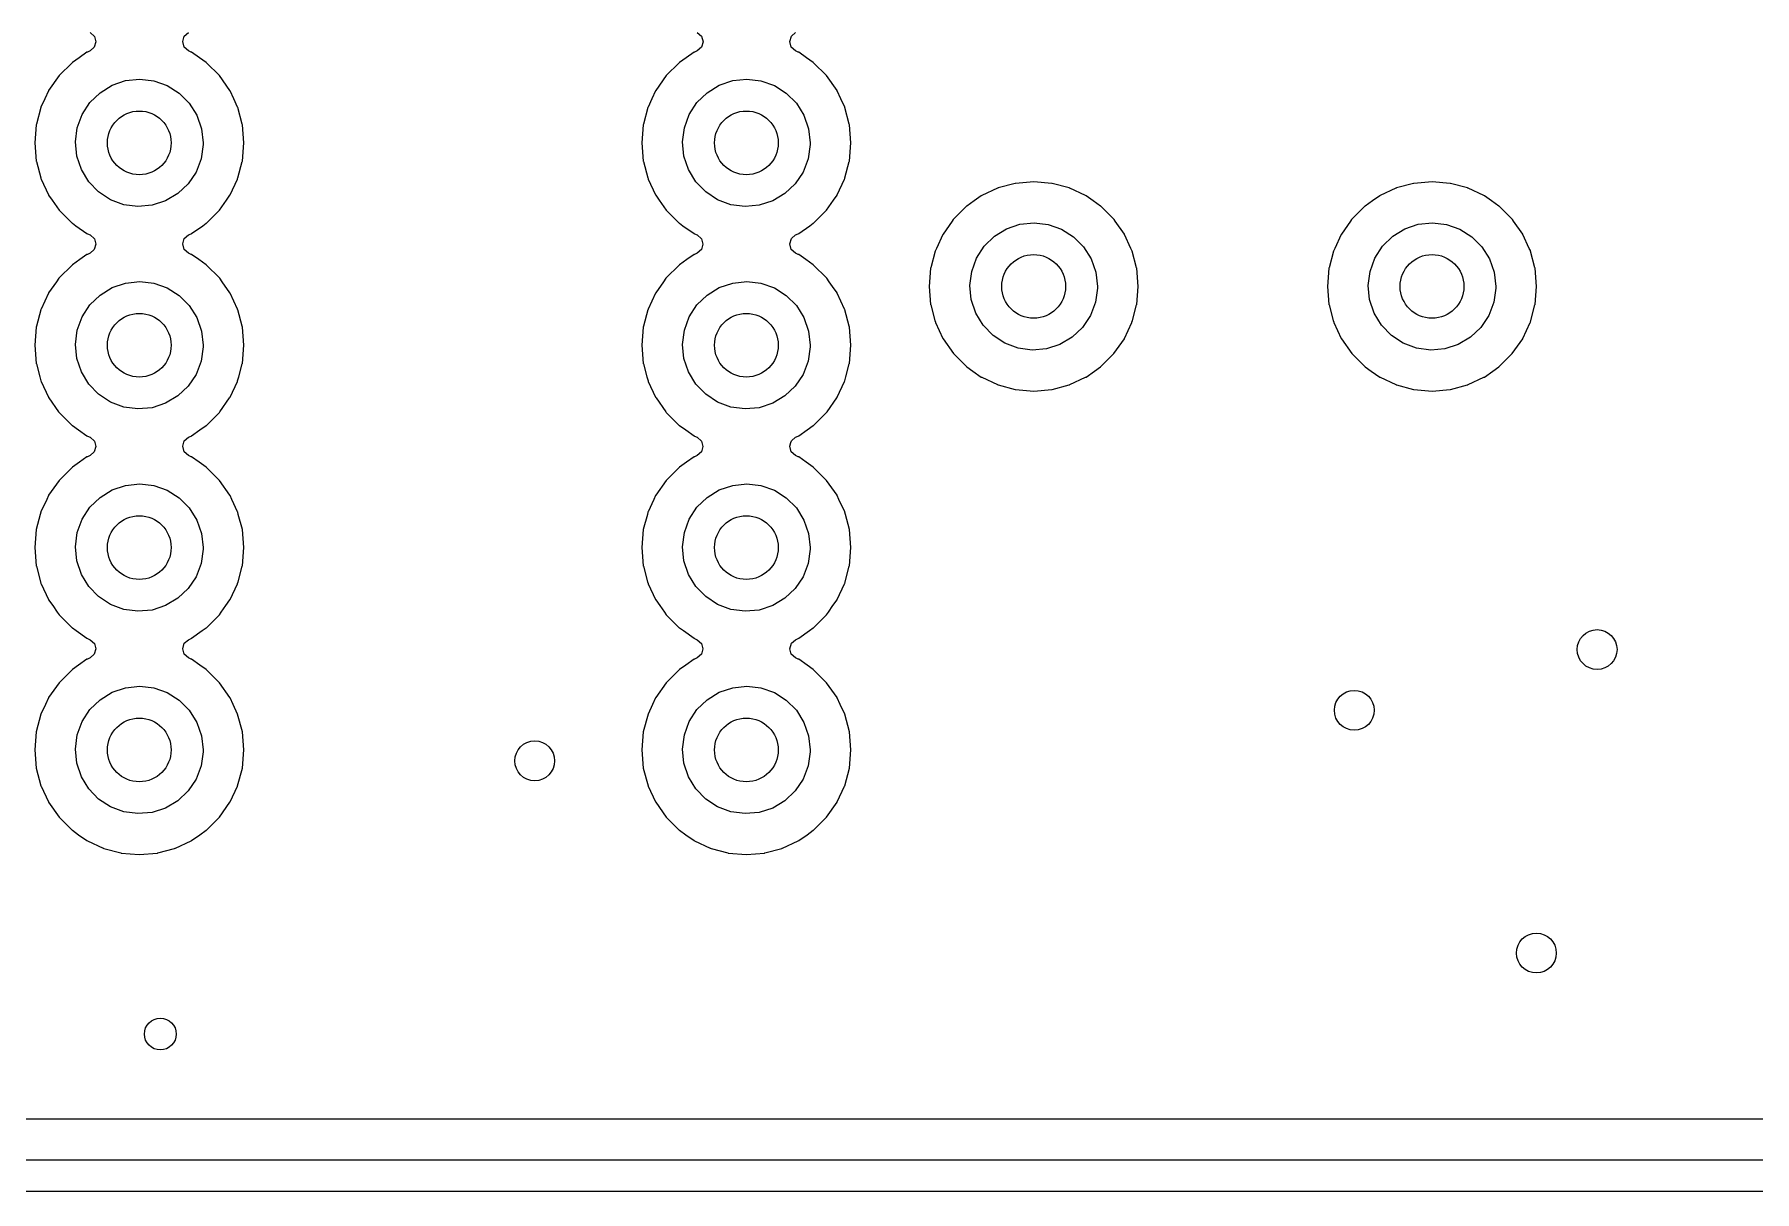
# Model space of a CAD drawing. Extents: x 41 to 172, y -238 to -26.
# Drawn here: x 128.98 to 150.57, y -238.45 to -223.93 of the extents above; entities that cross this region are included whole.
import ezdxf

# ---------------------------------------------------------------- set-up
doc = ezdxf.new("R2010")
doc.units = 0
doc.layers.add('BLACK', color=7, linetype='CONTINUOUS')

msp = doc.modelspace()

# ---------------------------------------------------------------- linework, layer by layer
at = {"layer": 'BLACK', "linetype": 'CONTINUOUS'}
for p, q in [((129.674, -223.904), (129.728, -223.951)), ((129.727, -224.087), (129.674, -224.132)), ((129.747, -224.019), (129.727, -224.087)), ((129.728, -223.951), (129.747, -224.019)), ((130.837, -224.017), (130.857, -223.949)), ((130.856, -224.085), (130.837, -224.017)), ((130.91, -224.132), (130.856, -224.085)), ((130.857, -223.949), (130.91, -223.904)), ((137.295, -223.904), (137.348, -223.95)), ((137.347, -224.087), (137.295, -224.132)), ((137.368, -224.019), (137.347, -224.087)), ((137.348, -223.95), (137.368, -224.019)), ((138.456, -224.017), (138.477, -223.949)), ((138.476, -224.085), (138.456, -224.017)), ((138.529, -224.132), (138.476, -224.085)), ((138.477, -223.949), (138.529, -223.904)), ((129.448, -224.282), (129.286, -224.444)), ((129.452, -224.279), (129.448, -224.282)), ((129.537, -224.219), (129.452, -224.279)), ((129.452, -224.279), (129.452, -224.279)), ((129.635, -224.15), (129.537, -224.219)), ((129.64, -224.148), (129.635, -224.15)), ((129.674, -224.132), (129.64, -224.148)), ((129.64, -224.148), (129.64, -224.148)), ((130.944, -224.148), (130.91, -224.132)), ((130.949, -224.15), (130.944, -224.148)), ((130.944, -224.148), (130.944, -224.148)), ((131.047, -224.219), (130.949, -224.15)), ((131.132, -224.279), (131.047, -224.219)), ((131.136, -224.282), (131.132, -224.279)), ((131.132, -224.279), (131.132, -224.279)), ((131.298, -224.444), (131.136, -224.282)), ((137.068, -224.282), (136.906, -224.444)), ((137.072, -224.279), (137.068, -224.282)), ((137.157, -224.219), (137.072, -224.279)), ((137.072, -224.279), (137.072, -224.279)), ((137.255, -224.15), (137.157, -224.219)), ((137.26, -224.148), (137.255, -224.15)), ((137.295, -224.132), (137.26, -224.148)), ((137.26, -224.148), (137.26, -224.148)), ((138.564, -224.148), (138.529, -224.132)), ((138.569, -224.15), (138.564, -224.148)), ((138.564, -224.148), (138.564, -224.148)), ((138.667, -224.219), (138.569, -224.15)), ((138.752, -224.279), (138.667, -224.219)), ((138.756, -224.282), (138.752, -224.279)), ((138.752, -224.279), (138.752, -224.279)), ((138.918, -224.444), (138.756, -224.282)), ((129.286, -224.444), (129.154, -224.631)), ((129.951, -224.564), (130.12, -224.507)), ((130.12, -224.507), (130.298, -224.488)), ((130.298, -224.488), (130.475, -224.509)), ((130.475, -224.509), (130.643, -224.569)), ((131.43, -224.631), (131.298, -224.444)), ((136.906, -224.444), (136.774, -224.631)), ((137.571, -224.564), (137.74, -224.507)), ((137.74, -224.507), (137.918, -224.488)), ((137.918, -224.488), (138.095, -224.509)), ((138.095, -224.509), (138.263, -224.569)), ((139.05, -224.631), (138.918, -224.444)), ((129.106, -224.734), (129.058, -224.839)), ((129.152, -224.636), (129.106, -224.734)), ((129.154, -224.631), (129.152, -224.636)), ((129.152, -224.636), (129.152, -224.636)), ((129.672, -224.782), (129.799, -224.658)), ((129.799, -224.658), (129.951, -224.564)), ((130.643, -224.569), (130.793, -224.665)), ((130.793, -224.665), (130.919, -224.791)), ((131.432, -224.636), (131.43, -224.631)), ((131.478, -224.734), (131.432, -224.636)), ((131.432, -224.636), (131.432, -224.636)), ((131.526, -224.839), (131.478, -224.734)), ((136.726, -224.734), (136.678, -224.839)), ((136.772, -224.636), (136.726, -224.734)), ((136.774, -224.631), (136.772, -224.636)), ((136.772, -224.636), (136.772, -224.636)), ((137.292, -224.782), (137.419, -224.658)), ((137.419, -224.658), (137.571, -224.564)), ((138.263, -224.569), (138.413, -224.665)), ((138.413, -224.665), (138.539, -224.791)), ((139.052, -224.636), (139.05, -224.631)), ((139.098, -224.734), (139.052, -224.636)), ((139.052, -224.636), (139.052, -224.636)), ((139.146, -224.839), (139.098, -224.734)), ((129.056, -224.844), (129, -225.055)), ((129.058, -224.839), (129.056, -224.844)), ((129.056, -224.844), (129.056, -224.844)), ((129.514, -225.1), (129.575, -224.932)), ((129.575, -224.932), (129.672, -224.782)), ((130.919, -224.791), (131.013, -224.942)), ((131.013, -224.942), (131.072, -225.111)), ((131.528, -224.844), (131.526, -224.839)), ((131.584, -225.055), (131.528, -224.844)), ((131.528, -224.844), (131.528, -224.844)), ((136.676, -224.844), (136.62, -225.055)), ((136.678, -224.839), (136.676, -224.844)), ((136.676, -224.844), (136.676, -224.844)), ((137.134, -225.1), (137.195, -224.932)), ((137.195, -224.932), (137.292, -224.782)), ((138.539, -224.791), (138.633, -224.942)), ((138.633, -224.942), (138.692, -225.111)), ((139.148, -224.844), (139.146, -224.839)), ((139.204, -225.055), (139.148, -224.844)), ((139.148, -224.844), (139.148, -224.844)), ((128.998, -225.06), (128.979, -225.288)), ((129, -225.055), (128.998, -225.06)), ((129.492, -225.277), (129.514, -225.1)), ((131.072, -225.111), (131.092, -225.288)), ((131.586, -225.06), (131.584, -225.055)), ((131.605, -225.288), (131.586, -225.06)), ((136.618, -225.06), (136.599, -225.288)), ((136.62, -225.055), (136.618, -225.06)), ((137.112, -225.277), (137.134, -225.1)), ((138.692, -225.111), (138.712, -225.288)), ((139.206, -225.06), (139.204, -225.055)), ((139.225, -225.288), (139.206, -225.06)), ((128.979, -225.288), (128.998, -225.516)), ((129.509, -225.454), (129.492, -225.277)), ((131.092, -225.31), (131.067, -225.487)), ((131.092, -225.288), (131.092, -225.31)), ((131.586, -225.516), (131.605, -225.288)), ((136.599, -225.288), (136.618, -225.516)), ((137.129, -225.454), (137.112, -225.277)), ((138.712, -225.31), (138.687, -225.487)), ((138.712, -225.288), (138.712, -225.31)), ((139.206, -225.516), (139.225, -225.288)), ((128.998, -225.516), (129, -225.521)), ((129, -225.521), (129, -225.521)), ((129, -225.521), (129.055, -225.726)), ((129.566, -225.624), (129.509, -225.454)), ((129.658, -225.776), (129.566, -225.624)), ((131.067, -225.487), (131.004, -225.654)), ((131.529, -225.726), (131.584, -225.521)), ((131.584, -225.521), (131.586, -225.516)), ((131.584, -225.521), (131.584, -225.521)), ((136.618, -225.516), (136.62, -225.521)), ((136.62, -225.521), (136.62, -225.521)), ((136.62, -225.521), (136.675, -225.726)), ((137.186, -225.624), (137.129, -225.454)), ((137.278, -225.776), (137.186, -225.624)), ((138.687, -225.487), (138.624, -225.654)), ((139.149, -225.726), (139.204, -225.521)), ((139.204, -225.521), (139.206, -225.516)), ((139.204, -225.521), (139.204, -225.521)), ((129.055, -225.726), (129.058, -225.737)), ((129.058, -225.737), (129.06, -225.742)), ((129.06, -225.742), (129.06, -225.742)), ((129.06, -225.742), (129.152, -225.94)), ((129.782, -225.904), (129.658, -225.776)), ((130.905, -225.802), (130.776, -225.925)), ((131.004, -225.654), (130.905, -225.802)), ((131.432, -225.94), (131.524, -225.742)), ((131.524, -225.742), (131.526, -225.737)), ((131.524, -225.742), (131.524, -225.742)), ((131.526, -225.737), (131.529, -225.726)), ((136.675, -225.726), (136.678, -225.737)), ((136.678, -225.737), (136.68, -225.742)), ((136.68, -225.742), (136.68, -225.742)), ((136.68, -225.742), (136.772, -225.94)), ((137.402, -225.904), (137.278, -225.776)), ((138.525, -225.802), (138.396, -225.925)), ((138.624, -225.654), (138.525, -225.802)), ((139.052, -225.94), (139.144, -225.742)), ((139.144, -225.742), (139.146, -225.737)), ((139.144, -225.742), (139.144, -225.742)), ((139.146, -225.737), (139.149, -225.726)), ((141.285, -225.798), (141.074, -225.854)), ((141.29, -225.796), (141.285, -225.798)), ((141.285, -225.798), (141.285, -225.798)), ((141.518, -225.777), (141.29, -225.796)), ((141.746, -225.796), (141.518, -225.777)), ((141.751, -225.798), (141.746, -225.796)), ((141.962, -225.854), (141.751, -225.798)), ((141.751, -225.798), (141.751, -225.798)), ((146.285, -225.798), (146.074, -225.854)), ((146.29, -225.796), (146.285, -225.798)), ((146.285, -225.798), (146.285, -225.798)), ((146.518, -225.777), (146.29, -225.796)), ((146.746, -225.796), (146.518, -225.777)), ((146.751, -225.798), (146.746, -225.796)), ((146.962, -225.854), (146.751, -225.798)), ((146.751, -225.798), (146.751, -225.798)), ((129.152, -225.94), (129.152, -225.94)), ((129.152, -225.94), (129.154, -225.945)), ((129.154, -225.945), (129.198, -226.006)), ((129.198, -226.006), (129.257, -226.091)), ((129.931, -226.002), (129.782, -225.904)), ((130.098, -226.064), (129.931, -226.002)), ((130.622, -226.017), (130.453, -226.072)), ((130.776, -225.925), (130.622, -226.017)), ((131.327, -226.091), (131.386, -226.006)), ((131.386, -226.006), (131.43, -225.945)), ((131.43, -225.945), (131.432, -225.94)), ((131.432, -225.94), (131.432, -225.94)), ((136.772, -225.94), (136.772, -225.94)), ((136.772, -225.94), (136.774, -225.945)), ((136.774, -225.945), (136.818, -226.006)), ((136.818, -226.006), (136.877, -226.091)), ((137.551, -226.002), (137.402, -225.904)), ((137.718, -226.064), (137.551, -226.002)), ((138.242, -226.017), (138.073, -226.072)), ((138.396, -225.925), (138.242, -226.017)), ((138.947, -226.091), (139.006, -226.006)), ((139.006, -226.006), (139.05, -225.945)), ((139.05, -225.945), (139.052, -225.94)), ((139.052, -225.94), (139.052, -225.94)), ((140.771, -226.016), (140.678, -226.081)), ((140.861, -225.952), (140.771, -226.016)), ((140.866, -225.95), (140.861, -225.952)), ((141.064, -225.858), (140.866, -225.95)), ((140.866, -225.95), (140.866, -225.95)), ((141.069, -225.856), (141.064, -225.858)), ((141.064, -225.858), (141.064, -225.858)), ((141.074, -225.854), (141.069, -225.856)), ((141.074, -225.854), (141.074, -225.854)), ((141.967, -225.856), (141.962, -225.854)), ((141.962, -225.854), (141.962, -225.854)), ((141.972, -225.858), (141.967, -225.856)), ((142.17, -225.95), (141.972, -225.858)), ((141.972, -225.858), (141.972, -225.858)), ((142.175, -225.952), (142.17, -225.95)), ((142.17, -225.95), (142.17, -225.95)), ((142.265, -226.016), (142.175, -225.952)), ((142.358, -226.081), (142.265, -226.016)), ((145.771, -226.016), (145.678, -226.081)), ((145.861, -225.952), (145.771, -226.016)), ((145.866, -225.95), (145.861, -225.952)), ((146.064, -225.858), (145.866, -225.95)), ((145.866, -225.95), (145.866, -225.95)), ((146.069, -225.856), (146.064, -225.858)), ((146.064, -225.858), (146.064, -225.858)), ((146.074, -225.854), (146.069, -225.856)), ((146.074, -225.854), (146.074, -225.854)), ((146.967, -225.856), (146.962, -225.854)), ((146.962, -225.854), (146.962, -225.854)), ((146.972, -225.858), (146.967, -225.856)), ((147.17, -225.95), (146.972, -225.858)), ((146.972, -225.858), (146.972, -225.858)), ((147.175, -225.952), (147.17, -225.95)), ((147.17, -225.95), (147.17, -225.95)), ((147.265, -226.016), (147.175, -225.952)), ((147.358, -226.081), (147.265, -226.016)), ((129.257, -226.091), (129.286, -226.132)), ((129.286, -226.132), (129.448, -226.294)), ((130.275, -226.088), (130.098, -226.064)), ((130.453, -226.072), (130.275, -226.088)), ((131.136, -226.294), (131.298, -226.132)), ((131.298, -226.132), (131.327, -226.091)), ((136.877, -226.091), (136.906, -226.132)), ((136.906, -226.132), (137.068, -226.294)), ((137.895, -226.088), (137.718, -226.064)), ((138.073, -226.072), (137.895, -226.088)), ((138.756, -226.294), (138.918, -226.132)), ((138.918, -226.132), (138.947, -226.091)), ((140.494, -226.27), (140.38, -226.433)), ((140.509, -226.25), (140.494, -226.27)), ((140.512, -226.246), (140.509, -226.25)), ((140.509, -226.25), (140.509, -226.25)), ((140.674, -226.084), (140.512, -226.246)), ((140.678, -226.081), (140.674, -226.084)), ((140.678, -226.081), (140.678, -226.081)), ((142.362, -226.084), (142.358, -226.081)), ((142.358, -226.081), (142.358, -226.081)), ((142.524, -226.246), (142.362, -226.084)), ((142.527, -226.25), (142.524, -226.246)), ((142.542, -226.27), (142.527, -226.25)), ((142.527, -226.25), (142.527, -226.25)), ((142.656, -226.433), (142.542, -226.27)), ((145.494, -226.27), (145.38, -226.433)), ((145.509, -226.25), (145.494, -226.27)), ((145.512, -226.246), (145.509, -226.25)), ((145.509, -226.25), (145.509, -226.25)), ((145.674, -226.084), (145.512, -226.246)), ((145.678, -226.081), (145.674, -226.084)), ((145.678, -226.081), (145.678, -226.081)), ((147.362, -226.084), (147.358, -226.081)), ((147.358, -226.081), (147.358, -226.081)), ((147.524, -226.246), (147.362, -226.084)), ((147.527, -226.25), (147.524, -226.246)), ((147.542, -226.27), (147.527, -226.25)), ((147.527, -226.25), (147.527, -226.25)), ((147.656, -226.433), (147.542, -226.27)), ((129.448, -226.294), (129.452, -226.297)), ((129.452, -226.297), (129.452, -226.297)), ((129.452, -226.297), (129.495, -226.328)), ((129.495, -226.328), (129.635, -226.426)), ((129.635, -226.426), (129.64, -226.428)), ((129.64, -226.428), (129.64, -226.428)), ((129.64, -226.428), (129.674, -226.444)), ((129.674, -226.444), (129.728, -226.491)), ((129.728, -226.491), (129.747, -226.559)), ((130.837, -226.557), (130.857, -226.489)), ((130.857, -226.489), (130.91, -226.444)), ((130.91, -226.444), (130.944, -226.428)), ((130.944, -226.428), (130.949, -226.426)), ((130.944, -226.428), (130.944, -226.428)), ((130.949, -226.426), (131.089, -226.328)), ((131.089, -226.328), (131.132, -226.297)), ((131.132, -226.297), (131.136, -226.294)), ((131.132, -226.297), (131.132, -226.297)), ((137.068, -226.294), (137.072, -226.297)), ((137.072, -226.297), (137.072, -226.297)), ((137.072, -226.297), (137.115, -226.328)), ((137.115, -226.328), (137.255, -226.426)), ((137.255, -226.426), (137.26, -226.428)), ((137.26, -226.428), (137.26, -226.428)), ((137.26, -226.428), (137.294, -226.444)), ((137.294, -226.444), (137.348, -226.491)), ((137.348, -226.491), (137.367, -226.559)), ((138.457, -226.557), (138.477, -226.489)), ((138.477, -226.489), (138.53, -226.444)), ((138.53, -226.444), (138.564, -226.428)), ((138.564, -226.428), (138.569, -226.426)), ((138.564, -226.428), (138.564, -226.428)), ((138.569, -226.426), (138.709, -226.328)), ((138.709, -226.328), (138.752, -226.297)), ((138.752, -226.297), (138.756, -226.294)), ((138.752, -226.297), (138.752, -226.297)), ((140.378, -226.438), (140.297, -226.612)), ((140.38, -226.433), (140.378, -226.438)), ((140.378, -226.438), (140.378, -226.438)), ((140.898, -226.584), (141.025, -226.46)), ((141.025, -226.46), (141.177, -226.366)), ((141.177, -226.366), (141.346, -226.309)), ((141.346, -226.309), (141.524, -226.29)), ((141.524, -226.29), (141.701, -226.311)), ((141.701, -226.311), (141.869, -226.371)), ((141.869, -226.371), (142.019, -226.467)), ((142.019, -226.467), (142.145, -226.593)), ((142.658, -226.438), (142.656, -226.433)), ((142.739, -226.612), (142.658, -226.438)), ((142.658, -226.438), (142.658, -226.438)), ((145.378, -226.438), (145.297, -226.612)), ((145.38, -226.433), (145.378, -226.438)), ((145.378, -226.438), (145.378, -226.438)), ((145.898, -226.584), (146.025, -226.46)), ((146.025, -226.46), (146.177, -226.366)), ((146.177, -226.366), (146.346, -226.309)), ((146.346, -226.309), (146.524, -226.29)), ((146.524, -226.29), (146.701, -226.311)), ((146.701, -226.311), (146.869, -226.371)), ((146.869, -226.371), (147.019, -226.467)), ((147.019, -226.467), (147.145, -226.593)), ((147.658, -226.438), (147.656, -226.433)), ((147.739, -226.612), (147.658, -226.438)), ((147.658, -226.438), (147.658, -226.438)), ((129.635, -226.69), (129.546, -226.753)), ((129.64, -226.688), (129.635, -226.69)), ((129.674, -226.672), (129.64, -226.688)), ((129.64, -226.688), (129.64, -226.688)), ((129.727, -226.627), (129.674, -226.672)), ((129.747, -226.559), (129.727, -226.627)), ((130.856, -226.625), (130.837, -226.557)), ((130.91, -226.672), (130.856, -226.625)), ((130.944, -226.688), (130.91, -226.672)), ((130.949, -226.69), (130.944, -226.688)), ((130.944, -226.688), (130.944, -226.688)), ((131.038, -226.753), (130.949, -226.69)), ((137.255, -226.69), (137.166, -226.753)), ((137.26, -226.688), (137.255, -226.69)), ((137.294, -226.672), (137.26, -226.688)), ((137.26, -226.688), (137.26, -226.688)), ((137.347, -226.627), (137.294, -226.672)), ((137.367, -226.559), (137.347, -226.627)), ((138.476, -226.625), (138.457, -226.557)), ((138.53, -226.672), (138.476, -226.625)), ((138.564, -226.688), (138.53, -226.672)), ((138.569, -226.69), (138.564, -226.688)), ((138.564, -226.688), (138.564, -226.688)), ((138.658, -226.753), (138.569, -226.69)), ((140.282, -226.646), (140.226, -226.857)), ((140.284, -226.641), (140.282, -226.646)), ((140.282, -226.646), (140.282, -226.646)), ((140.297, -226.612), (140.284, -226.641)), ((140.801, -226.734), (140.898, -226.584)), ((142.145, -226.593), (142.239, -226.744)), ((142.752, -226.641), (142.739, -226.612)), ((142.754, -226.646), (142.752, -226.641)), ((142.81, -226.857), (142.754, -226.646)), ((142.754, -226.646), (142.754, -226.646)), ((145.282, -226.646), (145.226, -226.857)), ((145.284, -226.641), (145.282, -226.646)), ((145.282, -226.646), (145.282, -226.646)), ((145.297, -226.612), (145.284, -226.641)), ((145.801, -226.734), (145.898, -226.584)), ((147.145, -226.593), (147.239, -226.744)), ((147.752, -226.641), (147.739, -226.612)), ((147.754, -226.646), (147.752, -226.641)), ((147.81, -226.857), (147.754, -226.646)), ((147.754, -226.646), (147.754, -226.646)), ((129.448, -226.822), (129.286, -226.984)), ((129.452, -226.819), (129.448, -226.822)), ((129.546, -226.753), (129.452, -226.819)), ((129.452, -226.819), (129.452, -226.819)), ((131.132, -226.819), (131.038, -226.753)), ((131.136, -226.822), (131.132, -226.819)), ((131.132, -226.819), (131.132, -226.819)), ((131.298, -226.984), (131.136, -226.822)), ((137.068, -226.822), (136.906, -226.984)), ((137.072, -226.819), (137.068, -226.822)), ((137.166, -226.753), (137.072, -226.819)), ((137.072, -226.819), (137.072, -226.819)), ((138.752, -226.819), (138.658, -226.753)), ((138.756, -226.822), (138.752, -226.819)), ((138.752, -226.819), (138.752, -226.819)), ((138.918, -226.984), (138.756, -226.822)), ((140.224, -226.862), (140.205, -227.09)), ((140.226, -226.857), (140.224, -226.862)), ((140.718, -227.079), (140.74, -226.902)), ((140.74, -226.902), (140.801, -226.734)), ((142.239, -226.744), (142.298, -226.913)), ((142.298, -226.913), (142.318, -227.09)), ((142.812, -226.862), (142.81, -226.857)), ((142.831, -227.09), (142.812, -226.862)), ((145.224, -226.862), (145.205, -227.09)), ((145.226, -226.857), (145.224, -226.862)), ((145.718, -227.079), (145.74, -226.902)), ((145.74, -226.902), (145.801, -226.734)), ((147.239, -226.744), (147.298, -226.913)), ((147.298, -226.913), (147.318, -227.09)), ((147.812, -226.862), (147.81, -226.857)), ((147.831, -227.09), (147.812, -226.862)), ((129.252, -227.032), (129.154, -227.171)), ((129.283, -226.988), (129.252, -227.032)), ((129.286, -226.984), (129.283, -226.988)), ((129.283, -226.988), (129.283, -226.988)), ((129.799, -227.198), (129.951, -227.104)), ((129.951, -227.104), (130.12, -227.047)), ((130.12, -227.047), (130.298, -227.028)), ((130.298, -227.028), (130.475, -227.049)), ((130.475, -227.049), (130.643, -227.109)), ((130.643, -227.109), (130.793, -227.205)), ((131.301, -226.988), (131.298, -226.984)), ((131.332, -227.032), (131.301, -226.988)), ((131.301, -226.988), (131.301, -226.988)), ((131.43, -227.171), (131.332, -227.032)), ((136.872, -227.032), (136.774, -227.171)), ((136.903, -226.988), (136.872, -227.032)), ((136.906, -226.984), (136.903, -226.988)), ((136.903, -226.988), (136.903, -226.988)), ((137.419, -227.198), (137.571, -227.104)), ((137.571, -227.104), (137.74, -227.047)), ((137.74, -227.047), (137.918, -227.028)), ((137.918, -227.028), (138.095, -227.049)), ((138.095, -227.049), (138.263, -227.109)), ((138.263, -227.109), (138.413, -227.205)), ((138.921, -226.988), (138.918, -226.984)), ((138.952, -227.032), (138.921, -226.988)), ((138.921, -226.988), (138.921, -226.988)), ((138.993, -227.09), (138.952, -227.032)), ((139.05, -227.171), (138.993, -227.09)), ((140.205, -227.09), (140.224, -227.318)), ((140.735, -227.256), (140.718, -227.079)), ((142.318, -227.112), (142.293, -227.289)), ((142.318, -227.09), (142.318, -227.112)), ((142.812, -227.318), (142.831, -227.09)), ((145.205, -227.09), (145.224, -227.318)), ((145.735, -227.256), (145.718, -227.079)), ((147.318, -227.112), (147.293, -227.289)), ((147.318, -227.09), (147.318, -227.112)), ((147.812, -227.318), (147.831, -227.09)), ((129.152, -227.176), (129.06, -227.374)), ((129.154, -227.171), (129.152, -227.176)), ((129.152, -227.176), (129.152, -227.176)), ((129.575, -227.472), (129.672, -227.322)), ((129.672, -227.322), (129.799, -227.198)), ((130.793, -227.205), (130.919, -227.331)), ((130.919, -227.331), (131.013, -227.482)), ((131.432, -227.176), (131.43, -227.171)), ((131.524, -227.374), (131.432, -227.176)), ((131.432, -227.176), (131.432, -227.176)), ((136.772, -227.176), (136.68, -227.374)), ((136.774, -227.171), (136.772, -227.176)), ((136.772, -227.176), (136.772, -227.176)), ((137.195, -227.472), (137.292, -227.322)), ((137.292, -227.322), (137.419, -227.198)), ((138.413, -227.205), (138.539, -227.331)), ((138.539, -227.331), (138.633, -227.482)), ((139.052, -227.176), (139.05, -227.171)), ((139.144, -227.374), (139.052, -227.176)), ((139.052, -227.176), (139.052, -227.176)), ((140.224, -227.318), (140.226, -227.323)), ((140.226, -227.323), (140.226, -227.323)), ((140.226, -227.323), (140.278, -227.516)), ((140.792, -227.426), (140.735, -227.256)), ((142.293, -227.289), (142.23, -227.456)), ((142.758, -227.516), (142.81, -227.323)), ((142.81, -227.323), (142.812, -227.318)), ((142.81, -227.323), (142.81, -227.323)), ((145.224, -227.318), (145.226, -227.323)), ((145.226, -227.323), (145.226, -227.323)), ((145.226, -227.323), (145.278, -227.516)), ((145.792, -227.426), (145.735, -227.256)), ((147.293, -227.289), (147.23, -227.456)), ((147.758, -227.516), (147.81, -227.323)), ((147.81, -227.323), (147.812, -227.318)), ((147.81, -227.323), (147.81, -227.323)), ((129.056, -227.384), (129.001, -227.59)), ((129.058, -227.379), (129.056, -227.384)), ((129.056, -227.384), (129.056, -227.384)), ((129.06, -227.374), (129.058, -227.379)), ((129.514, -227.64), (129.575, -227.472)), ((131.013, -227.482), (131.072, -227.651)), ((131.526, -227.379), (131.524, -227.374)), ((131.528, -227.384), (131.526, -227.379)), ((131.583, -227.59), (131.528, -227.384)), ((131.528, -227.384), (131.528, -227.384)), ((136.676, -227.384), (136.621, -227.59)), ((136.678, -227.379), (136.676, -227.384)), ((136.676, -227.384), (136.676, -227.384)), ((136.68, -227.374), (136.678, -227.379)), ((137.134, -227.64), (137.195, -227.472)), ((138.633, -227.482), (138.692, -227.651)), ((139.146, -227.379), (139.144, -227.374)), ((139.148, -227.384), (139.146, -227.379)), ((139.203, -227.59), (139.148, -227.384)), ((139.148, -227.384), (139.148, -227.384)), ((140.278, -227.516), (140.284, -227.539)), ((140.284, -227.539), (140.286, -227.544)), ((140.286, -227.544), (140.286, -227.544)), ((140.286, -227.544), (140.378, -227.742)), ((140.884, -227.578), (140.792, -227.426)), ((142.23, -227.456), (142.131, -227.604)), ((142.658, -227.742), (142.75, -227.544)), ((142.75, -227.544), (142.752, -227.539)), ((142.75, -227.544), (142.75, -227.544)), ((142.752, -227.539), (142.758, -227.516)), ((145.278, -227.516), (145.284, -227.539)), ((145.284, -227.539), (145.286, -227.544)), ((145.286, -227.544), (145.286, -227.544)), ((145.286, -227.544), (145.378, -227.742)), ((145.884, -227.578), (145.792, -227.426)), ((147.23, -227.456), (147.131, -227.604)), ((147.658, -227.742), (147.75, -227.544)), ((147.75, -227.544), (147.752, -227.539)), ((147.75, -227.544), (147.75, -227.544)), ((147.752, -227.539), (147.758, -227.516)), ((128.998, -227.6), (128.979, -227.828)), ((129.001, -227.59), (128.998, -227.6)), ((129.492, -227.817), (129.514, -227.64)), ((131.072, -227.651), (131.092, -227.828)), ((131.586, -227.6), (131.583, -227.59)), ((131.605, -227.828), (131.586, -227.6)), ((136.618, -227.6), (136.599, -227.828)), ((136.621, -227.59), (136.618, -227.6)), ((137.112, -227.817), (137.134, -227.64)), ((138.692, -227.651), (138.712, -227.828)), ((139.206, -227.6), (139.203, -227.59)), ((139.225, -227.828), (139.206, -227.6)), ((140.378, -227.742), (140.378, -227.742)), ((140.378, -227.742), (140.38, -227.747)), ((140.38, -227.747), (140.512, -227.934)), ((141.008, -227.706), (140.884, -227.578)), ((141.157, -227.804), (141.008, -227.706)), ((142.002, -227.727), (141.848, -227.819)), ((142.131, -227.604), (142.002, -227.727)), ((142.524, -227.934), (142.656, -227.747)), ((142.656, -227.747), (142.658, -227.742)), ((142.658, -227.742), (142.658, -227.742)), ((145.378, -227.742), (145.378, -227.742)), ((145.378, -227.742), (145.38, -227.747)), ((145.38, -227.747), (145.512, -227.934)), ((146.008, -227.706), (145.884, -227.578)), ((146.157, -227.804), (146.008, -227.706)), ((147.002, -227.727), (146.848, -227.819)), ((147.131, -227.604), (147.002, -227.727)), ((147.524, -227.934), (147.656, -227.747)), ((147.656, -227.747), (147.658, -227.742)), ((147.658, -227.742), (147.658, -227.742)), ((128.979, -227.828), (128.998, -228.056)), ((129.509, -227.994), (129.492, -227.817)), ((129.566, -228.164), (129.509, -227.994)), ((131.092, -227.85), (131.067, -228.027)), ((131.092, -227.828), (131.092, -227.85)), ((131.586, -228.056), (131.605, -227.828)), ((136.599, -227.828), (136.618, -228.056)), ((137.129, -227.994), (137.112, -227.817)), ((137.186, -228.164), (137.129, -227.994)), ((138.712, -227.85), (138.687, -228.027)), ((138.712, -227.828), (138.712, -227.85)), ((139.206, -228.056), (139.225, -227.828)), ((140.512, -227.934), (140.674, -228.096)), ((141.324, -227.866), (141.157, -227.804)), ((141.501, -227.89), (141.324, -227.866)), ((141.679, -227.874), (141.501, -227.89)), ((141.848, -227.819), (141.679, -227.874)), ((142.362, -228.096), (142.524, -227.934)), ((145.512, -227.934), (145.674, -228.096)), ((146.324, -227.866), (146.157, -227.804)), ((146.501, -227.89), (146.324, -227.866)), ((146.679, -227.874), (146.501, -227.89)), ((146.848, -227.819), (146.679, -227.874)), ((147.362, -228.096), (147.524, -227.934)), ((128.998, -228.056), (129, -228.061)), ((129, -228.061), (129, -228.061)), ((129, -228.061), (129.044, -228.224)), ((129.658, -228.316), (129.566, -228.164)), ((131.004, -228.194), (130.905, -228.342)), ((131.067, -228.027), (131.004, -228.194)), ((131.54, -228.224), (131.584, -228.061)), ((131.584, -228.061), (131.586, -228.056)), ((131.584, -228.061), (131.584, -228.061)), ((136.618, -228.056), (136.62, -228.061)), ((136.62, -228.061), (136.62, -228.061)), ((136.62, -228.061), (136.664, -228.224)), ((137.278, -228.316), (137.186, -228.164)), ((138.624, -228.194), (138.525, -228.342)), ((138.687, -228.027), (138.624, -228.194)), ((139.16, -228.224), (139.204, -228.061)), ((139.204, -228.061), (139.206, -228.056)), ((139.204, -228.061), (139.204, -228.061)), ((140.674, -228.096), (140.678, -228.099)), ((140.678, -228.099), (140.678, -228.099)), ((140.678, -228.099), (140.756, -228.154)), ((140.756, -228.154), (140.861, -228.228)), ((142.175, -228.228), (142.28, -228.154)), ((142.28, -228.154), (142.358, -228.099)), ((142.358, -228.099), (142.362, -228.096)), ((142.358, -228.099), (142.358, -228.099)), ((145.674, -228.096), (145.678, -228.099)), ((145.678, -228.099), (145.678, -228.099)), ((145.678, -228.099), (145.756, -228.154)), ((145.756, -228.154), (145.861, -228.228)), ((147.175, -228.228), (147.28, -228.154)), ((147.28, -228.154), (147.358, -228.099)), ((147.358, -228.099), (147.362, -228.096)), ((147.358, -228.099), (147.358, -228.099)), ((129.044, -228.224), (129.058, -228.277)), ((129.058, -228.277), (129.06, -228.282)), ((129.06, -228.282), (129.06, -228.282)), ((129.06, -228.282), (129.152, -228.48)), ((129.782, -228.444), (129.658, -228.316)), ((130.905, -228.342), (130.776, -228.465)), ((131.432, -228.48), (131.524, -228.282)), ((131.524, -228.282), (131.526, -228.277)), ((131.524, -228.282), (131.524, -228.282)), ((131.526, -228.277), (131.54, -228.224)), ((136.664, -228.224), (136.678, -228.277)), ((136.678, -228.277), (136.68, -228.282)), ((136.68, -228.282), (136.68, -228.282)), ((136.68, -228.282), (136.772, -228.48)), ((137.402, -228.444), (137.278, -228.316)), ((138.525, -228.342), (138.396, -228.465)), ((139.052, -228.48), (139.144, -228.282)), ((139.144, -228.282), (139.146, -228.277)), ((139.144, -228.282), (139.144, -228.282)), ((139.146, -228.277), (139.16, -228.224)), ((140.861, -228.228), (140.866, -228.23)), ((140.866, -228.23), (140.866, -228.23)), ((140.866, -228.23), (141.064, -228.322)), ((141.064, -228.322), (141.069, -228.324)), ((141.069, -228.324), (141.074, -228.326)), ((141.074, -228.326), (141.074, -228.326)), ((141.074, -228.326), (141.285, -228.382)), ((141.285, -228.382), (141.285, -228.382)), ((141.285, -228.382), (141.29, -228.384)), ((141.29, -228.384), (141.518, -228.403)), ((141.518, -228.403), (141.746, -228.384)), ((141.746, -228.384), (141.751, -228.382)), ((141.751, -228.382), (141.962, -228.326)), ((141.751, -228.382), (141.751, -228.382)), ((141.962, -228.326), (141.967, -228.324)), ((141.962, -228.326), (141.962, -228.326)), ((141.967, -228.324), (141.972, -228.322)), ((141.972, -228.322), (142.17, -228.23)), ((142.17, -228.23), (142.175, -228.228)), ((142.17, -228.23), (142.17, -228.23)), ((145.861, -228.228), (145.866, -228.23)), ((145.866, -228.23), (145.866, -228.23)), ((145.866, -228.23), (146.064, -228.322)), ((146.064, -228.322), (146.069, -228.324)), ((146.069, -228.324), (146.074, -228.326)), ((146.074, -228.326), (146.074, -228.326)), ((146.074, -228.326), (146.285, -228.382)), ((146.285, -228.382), (146.285, -228.382)), ((146.285, -228.382), (146.29, -228.384)), ((146.29, -228.384), (146.518, -228.403)), ((146.518, -228.403), (146.746, -228.384)), ((146.746, -228.384), (146.751, -228.382)), ((146.751, -228.382), (146.962, -228.326)), ((146.751, -228.382), (146.751, -228.382)), ((146.962, -228.326), (146.967, -228.324)), ((146.962, -228.326), (146.962, -228.326)), ((146.967, -228.324), (146.972, -228.322)), ((146.972, -228.322), (147.17, -228.23)), ((147.17, -228.23), (147.175, -228.228)), ((147.17, -228.23), (147.17, -228.23)), ((129.152, -228.48), (129.152, -228.48)), ((129.152, -228.48), (129.154, -228.485)), ((129.154, -228.485), (129.158, -228.489)), ((129.158, -228.489), (129.279, -228.663)), ((129.931, -228.542), (129.782, -228.444)), ((130.098, -228.604), (129.931, -228.542)), ((130.275, -228.628), (130.098, -228.604)), ((130.453, -228.612), (130.275, -228.628)), ((130.622, -228.557), (130.453, -228.612)), ((130.776, -228.465), (130.622, -228.557)), ((131.305, -228.663), (131.426, -228.489)), ((131.426, -228.489), (131.43, -228.485)), ((131.43, -228.485), (131.432, -228.48)), ((131.432, -228.48), (131.432, -228.48)), ((136.772, -228.48), (136.772, -228.48)), ((136.772, -228.48), (136.774, -228.485)), ((136.774, -228.485), (136.778, -228.489)), ((136.778, -228.489), (136.899, -228.663)), ((137.551, -228.542), (137.402, -228.444)), ((137.718, -228.604), (137.551, -228.542)), ((137.895, -228.628), (137.718, -228.604)), ((138.073, -228.612), (137.895, -228.628)), ((138.242, -228.557), (138.073, -228.612)), ((138.396, -228.465), (138.242, -228.557)), ((138.925, -228.663), (139.046, -228.489)), ((139.046, -228.489), (139.05, -228.485)), ((139.05, -228.485), (139.052, -228.48)), ((139.052, -228.48), (139.052, -228.48)), ((129.279, -228.663), (129.286, -228.672)), ((129.286, -228.672), (129.448, -228.834)), ((129.448, -228.834), (129.452, -228.837)), ((129.452, -228.837), (129.452, -228.837)), ((129.452, -228.837), (129.53, -228.892)), ((131.054, -228.892), (131.132, -228.837)), ((131.132, -228.837), (131.136, -228.834)), ((131.132, -228.837), (131.132, -228.837)), ((131.136, -228.834), (131.298, -228.672)), ((131.298, -228.672), (131.305, -228.663)), ((136.899, -228.663), (136.906, -228.672)), ((136.906, -228.672), (137.068, -228.834)), ((137.068, -228.834), (137.072, -228.837)), ((137.072, -228.837), (137.072, -228.837)), ((137.072, -228.837), (137.15, -228.892)), ((138.674, -228.892), (138.752, -228.837)), ((138.752, -228.837), (138.756, -228.834)), ((138.752, -228.837), (138.752, -228.837)), ((138.756, -228.834), (138.918, -228.672)), ((138.918, -228.672), (138.925, -228.663)), ((129.53, -228.892), (129.635, -228.966)), ((129.635, -228.966), (129.64, -228.968)), ((129.64, -228.968), (129.64, -228.968)), ((129.64, -228.968), (129.674, -228.984)), ((129.674, -228.984), (129.728, -229.031)), ((129.728, -229.031), (129.747, -229.099)), ((130.837, -229.097), (130.857, -229.029)), ((130.857, -229.029), (130.91, -228.984)), ((130.91, -228.984), (130.944, -228.968)), ((130.944, -228.968), (130.949, -228.966)), ((130.944, -228.968), (130.944, -228.968)), ((130.949, -228.966), (131.054, -228.892)), ((137.15, -228.892), (137.255, -228.966)), ((137.255, -228.966), (137.26, -228.968)), ((137.26, -228.968), (137.26, -228.968)), ((137.26, -228.968), (137.294, -228.984)), ((137.294, -228.984), (137.348, -229.031)), ((137.348, -229.031), (137.367, -229.099)), ((138.457, -229.097), (138.471, -229.049)), ((138.471, -229.049), (138.477, -229.029)), ((138.477, -229.029), (138.53, -228.984)), ((138.53, -228.984), (138.564, -228.968)), ((138.564, -228.968), (138.569, -228.966)), ((138.564, -228.968), (138.564, -228.968)), ((138.569, -228.966), (138.674, -228.892)), ((129.542, -229.296), (129.452, -229.359)), ((129.635, -229.23), (129.542, -229.296)), ((129.64, -229.228), (129.635, -229.23)), ((129.674, -229.212), (129.64, -229.228)), ((129.64, -229.228), (129.64, -229.228)), ((129.727, -229.167), (129.674, -229.212)), ((129.747, -229.099), (129.727, -229.167)), ((130.856, -229.165), (130.837, -229.097)), ((130.91, -229.212), (130.856, -229.165)), ((130.944, -229.228), (130.91, -229.212)), ((130.949, -229.23), (130.944, -229.228)), ((130.944, -229.228), (130.944, -229.228)), ((131.042, -229.296), (130.949, -229.23)), ((131.132, -229.359), (131.042, -229.296)), ((137.162, -229.296), (137.072, -229.359)), ((137.255, -229.23), (137.162, -229.296)), ((137.26, -229.228), (137.255, -229.23)), ((137.294, -229.212), (137.26, -229.228)), ((137.26, -229.228), (137.26, -229.228)), ((137.347, -229.167), (137.294, -229.212)), ((137.367, -229.099), (137.347, -229.167)), ((138.476, -229.165), (138.457, -229.097)), ((138.53, -229.212), (138.476, -229.165)), ((138.564, -229.228), (138.53, -229.212)), ((138.569, -229.23), (138.564, -229.228)), ((138.564, -229.228), (138.564, -229.228)), ((138.662, -229.296), (138.569, -229.23)), ((138.752, -229.359), (138.662, -229.296)), ((129.448, -229.362), (129.286, -229.524)), ((129.452, -229.359), (129.448, -229.362)), ((129.452, -229.359), (129.452, -229.359)), ((131.136, -229.362), (131.132, -229.359)), ((131.132, -229.359), (131.132, -229.359)), ((131.298, -229.524), (131.136, -229.362)), ((137.068, -229.362), (136.906, -229.524)), ((137.072, -229.359), (137.068, -229.362)), ((137.072, -229.359), (137.072, -229.359)), ((138.756, -229.362), (138.752, -229.359)), ((138.752, -229.359), (138.752, -229.359)), ((138.918, -229.524), (138.756, -229.362)), ((129.152, -229.716), (129.13, -229.765)), ((129.154, -229.711), (129.152, -229.716)), ((129.152, -229.716), (129.152, -229.716)), ((129.286, -229.524), (129.154, -229.711)), ((129.799, -229.738), (129.951, -229.644)), ((129.951, -229.644), (130.12, -229.587)), ((130.12, -229.587), (130.298, -229.568)), ((130.298, -229.568), (130.475, -229.589)), ((130.475, -229.589), (130.643, -229.649)), ((130.643, -229.649), (130.793, -229.745)), ((131.43, -229.711), (131.298, -229.524)), ((131.432, -229.716), (131.43, -229.711)), ((131.454, -229.765), (131.432, -229.716)), ((131.432, -229.716), (131.432, -229.716)), ((136.772, -229.716), (136.75, -229.765)), ((136.774, -229.711), (136.772, -229.716)), ((136.772, -229.716), (136.772, -229.716)), ((136.906, -229.524), (136.774, -229.711)), ((137.419, -229.738), (137.571, -229.644)), ((137.571, -229.644), (137.74, -229.587)), ((137.74, -229.587), (137.918, -229.568)), ((137.918, -229.568), (138.095, -229.589)), ((138.095, -229.589), (138.263, -229.649)), ((138.263, -229.649), (138.413, -229.745)), ((139.05, -229.711), (138.918, -229.524)), ((139.052, -229.716), (139.05, -229.711)), ((139.074, -229.765), (139.052, -229.716)), ((139.052, -229.716), (139.052, -229.716)), ((129.056, -229.924), (129.049, -229.952)), ((129.058, -229.919), (129.056, -229.924)), ((129.056, -229.924), (129.056, -229.924)), ((129.13, -229.765), (129.058, -229.919)), ((129.575, -230.012), (129.672, -229.862)), ((129.672, -229.862), (129.799, -229.738)), ((130.793, -229.745), (130.919, -229.871)), ((130.919, -229.871), (131.013, -230.022)), ((131.526, -229.919), (131.454, -229.765)), ((131.528, -229.924), (131.526, -229.919)), ((131.535, -229.952), (131.528, -229.924)), ((131.528, -229.924), (131.528, -229.924)), ((136.676, -229.924), (136.669, -229.952)), ((136.678, -229.919), (136.676, -229.924)), ((136.676, -229.924), (136.676, -229.924)), ((136.75, -229.765), (136.678, -229.919)), ((137.195, -230.012), (137.292, -229.862)), ((137.292, -229.862), (137.419, -229.738)), ((138.413, -229.745), (138.539, -229.871)), ((138.539, -229.871), (138.633, -230.022)), ((139.146, -229.919), (139.074, -229.765)), ((139.148, -229.924), (139.146, -229.919)), ((139.155, -229.952), (139.148, -229.924)), ((139.148, -229.924), (139.148, -229.924)), ((128.998, -230.14), (128.979, -230.368)), ((129.049, -229.952), (128.998, -230.14)), ((129.514, -230.18), (129.575, -230.012)), ((131.013, -230.022), (131.072, -230.191)), ((131.586, -230.14), (131.535, -229.952)), ((131.605, -230.368), (131.586, -230.14)), ((136.618, -230.14), (136.599, -230.368)), ((136.669, -229.952), (136.618, -230.14)), ((137.134, -230.18), (137.195, -230.012)), ((138.633, -230.022), (138.692, -230.191)), ((139.206, -230.14), (139.155, -229.952)), ((139.225, -230.368), (139.206, -230.14)), ((128.979, -230.368), (128.998, -230.596)), ((129.492, -230.357), (129.514, -230.18)), ((129.509, -230.534), (129.492, -230.357)), ((131.072, -230.191), (131.092, -230.368)), ((131.092, -230.368), (131.092, -230.39)), ((131.586, -230.596), (131.605, -230.368)), ((136.599, -230.368), (136.618, -230.596)), ((137.112, -230.357), (137.134, -230.18)), ((137.129, -230.534), (137.112, -230.357)), ((138.692, -230.191), (138.712, -230.368)), ((138.712, -230.368), (138.712, -230.39)), ((139.206, -230.596), (139.225, -230.368)), ((129.566, -230.704), (129.509, -230.534)), ((131.067, -230.567), (131.004, -230.734)), ((131.092, -230.39), (131.067, -230.567)), ((137.186, -230.704), (137.129, -230.534)), ((138.687, -230.567), (138.624, -230.734)), ((138.712, -230.39), (138.687, -230.567)), ((128.998, -230.596), (129, -230.601)), ((129, -230.601), (129, -230.601)), ((129, -230.601), (129.052, -230.797)), ((129.052, -230.797), (129.058, -230.817)), ((129.658, -230.856), (129.566, -230.704)), ((131.004, -230.734), (130.905, -230.882)), ((131.526, -230.817), (131.532, -230.797)), ((131.532, -230.797), (131.584, -230.601)), ((131.584, -230.601), (131.586, -230.596)), ((131.584, -230.601), (131.584, -230.601)), ((136.618, -230.596), (136.62, -230.601)), ((136.62, -230.601), (136.62, -230.601)), ((136.62, -230.601), (136.672, -230.797)), ((136.672, -230.797), (136.678, -230.817)), ((137.278, -230.856), (137.186, -230.704)), ((138.624, -230.734), (138.525, -230.882)), ((139.146, -230.817), (139.152, -230.797)), ((139.152, -230.797), (139.204, -230.601)), ((139.204, -230.601), (139.206, -230.596)), ((139.204, -230.601), (139.204, -230.601)), ((129.058, -230.817), (129.06, -230.822)), ((129.06, -230.822), (129.06, -230.822)), ((129.06, -230.822), (129.152, -231.02)), ((129.152, -231.02), (129.152, -231.02)), ((129.152, -231.02), (129.154, -231.025)), ((129.154, -231.025), (129.205, -231.097)), ((129.782, -230.984), (129.658, -230.856)), ((129.931, -231.082), (129.782, -230.984)), ((130.776, -231.005), (130.622, -231.097)), ((130.905, -230.882), (130.776, -231.005)), ((131.379, -231.097), (131.43, -231.025)), ((131.43, -231.025), (131.432, -231.02)), ((131.432, -231.02), (131.524, -230.822)), ((131.432, -231.02), (131.432, -231.02)), ((131.524, -230.822), (131.526, -230.817)), ((131.524, -230.822), (131.524, -230.822)), ((136.678, -230.817), (136.68, -230.822)), ((136.68, -230.822), (136.68, -230.822)), ((136.68, -230.822), (136.772, -231.02)), ((136.772, -231.02), (136.772, -231.02)), ((136.772, -231.02), (136.774, -231.025)), ((136.774, -231.025), (136.825, -231.097)), ((137.402, -230.984), (137.278, -230.856)), ((137.551, -231.082), (137.402, -230.984)), ((138.396, -231.005), (138.242, -231.097)), ((138.525, -230.882), (138.396, -231.005)), ((138.999, -231.097), (139.05, -231.025)), ((139.05, -231.025), (139.052, -231.02)), ((139.052, -231.02), (139.144, -230.822)), ((139.052, -231.02), (139.052, -231.02)), ((139.144, -230.822), (139.146, -230.817)), ((139.144, -230.822), (139.144, -230.822)), ((129.205, -231.097), (129.263, -231.18)), ((129.263, -231.18), (129.286, -231.212)), ((129.286, -231.212), (129.448, -231.374)), ((130.098, -231.144), (129.931, -231.082)), ((130.275, -231.168), (130.098, -231.144)), ((130.453, -231.152), (130.275, -231.168)), ((130.622, -231.097), (130.453, -231.152)), ((131.136, -231.374), (131.298, -231.212)), ((131.298, -231.212), (131.321, -231.18)), ((131.321, -231.18), (131.379, -231.097)), ((136.825, -231.097), (136.883, -231.18)), ((136.883, -231.18), (136.906, -231.212)), ((136.906, -231.212), (137.068, -231.374)), ((137.718, -231.144), (137.551, -231.082)), ((137.895, -231.168), (137.718, -231.144)), ((138.073, -231.152), (137.895, -231.168)), ((138.242, -231.097), (138.073, -231.152)), ((138.756, -231.374), (138.918, -231.212)), ((138.918, -231.212), (138.941, -231.18)), ((138.941, -231.18), (138.999, -231.097)), ((129.448, -231.374), (129.452, -231.377)), ((129.452, -231.377), (129.452, -231.377)), ((129.452, -231.377), (129.501, -231.411)), ((129.501, -231.411), (129.635, -231.506)), ((130.949, -231.506), (131.083, -231.411)), ((131.083, -231.411), (131.132, -231.377)), ((131.132, -231.377), (131.136, -231.374)), ((131.132, -231.377), (131.132, -231.377)), ((137.068, -231.374), (137.072, -231.377)), ((137.072, -231.377), (137.072, -231.377)), ((137.072, -231.377), (137.121, -231.411)), ((137.121, -231.411), (137.255, -231.506)), ((138.569, -231.506), (138.703, -231.411)), ((138.703, -231.411), (138.752, -231.377)), ((138.752, -231.377), (138.756, -231.374)), ((138.752, -231.377), (138.752, -231.377)), ((129.635, -231.506), (129.64, -231.508)), ((129.64, -231.508), (129.64, -231.508)), ((129.64, -231.508), (129.674, -231.524)), ((129.674, -231.524), (129.728, -231.571)), ((129.747, -231.639), (129.727, -231.707)), ((129.728, -231.571), (129.747, -231.639)), ((130.837, -231.637), (130.857, -231.569)), ((130.856, -231.705), (130.837, -231.637)), ((130.857, -231.569), (130.91, -231.524)), ((130.91, -231.524), (130.944, -231.508)), ((130.944, -231.508), (130.949, -231.506)), ((130.944, -231.508), (130.944, -231.508)), ((137.255, -231.506), (137.26, -231.508)), ((137.26, -231.508), (137.26, -231.508)), ((137.26, -231.508), (137.294, -231.524)), ((137.294, -231.524), (137.348, -231.571)), ((137.367, -231.639), (137.347, -231.707)), ((137.348, -231.571), (137.367, -231.639)), ((138.457, -231.637), (138.477, -231.569)), ((138.476, -231.705), (138.457, -231.637)), ((138.477, -231.569), (138.53, -231.524)), ((138.53, -231.524), (138.564, -231.508)), ((138.564, -231.508), (138.569, -231.506)), ((138.564, -231.508), (138.564, -231.508)), ((129.53, -231.844), (129.452, -231.899)), ((129.635, -231.77), (129.53, -231.844)), ((129.64, -231.768), (129.635, -231.77)), ((129.674, -231.752), (129.64, -231.768)), ((129.64, -231.768), (129.64, -231.768)), ((129.727, -231.707), (129.674, -231.752)), ((130.91, -231.752), (130.856, -231.705)), ((130.944, -231.768), (130.91, -231.752)), ((130.949, -231.77), (130.944, -231.768)), ((130.944, -231.768), (130.944, -231.768)), ((131.054, -231.844), (130.949, -231.77)), ((131.132, -231.899), (131.054, -231.844)), ((137.15, -231.844), (137.072, -231.899)), ((137.255, -231.77), (137.15, -231.844)), ((137.26, -231.768), (137.255, -231.77)), ((137.294, -231.752), (137.26, -231.768)), ((137.26, -231.768), (137.26, -231.768)), ((137.347, -231.707), (137.294, -231.752)), ((138.53, -231.752), (138.476, -231.705)), ((138.564, -231.768), (138.53, -231.752)), ((138.569, -231.77), (138.564, -231.768)), ((138.564, -231.768), (138.564, -231.768)), ((138.674, -231.844), (138.569, -231.77)), ((138.752, -231.899), (138.674, -231.844)), ((129.286, -232.064), (129.154, -232.251)), ((129.448, -231.902), (129.286, -232.064)), ((129.452, -231.899), (129.448, -231.902)), ((129.452, -231.899), (129.452, -231.899)), ((131.136, -231.902), (131.132, -231.899)), ((131.132, -231.899), (131.132, -231.899)), ((131.298, -232.064), (131.136, -231.902)), ((131.43, -232.251), (131.298, -232.064)), ((136.906, -232.064), (136.774, -232.251)), ((137.068, -231.902), (136.906, -232.064)), ((137.072, -231.899), (137.068, -231.902)), ((137.072, -231.899), (137.072, -231.899)), ((138.756, -231.902), (138.752, -231.899)), ((138.752, -231.899), (138.752, -231.899)), ((138.918, -232.064), (138.756, -231.902)), ((139.05, -232.251), (138.918, -232.064)), ((129.152, -232.256), (129.113, -232.339)), ((129.154, -232.251), (129.152, -232.256)), ((129.152, -232.256), (129.152, -232.256)), ((129.672, -232.402), (129.799, -232.278)), ((129.799, -232.278), (129.951, -232.184)), ((129.951, -232.184), (130.12, -232.127)), ((130.12, -232.127), (130.298, -232.108)), ((130.298, -232.108), (130.475, -232.129)), ((130.475, -232.129), (130.643, -232.189)), ((130.643, -232.189), (130.793, -232.285)), ((130.793, -232.285), (130.919, -232.411)), ((131.432, -232.256), (131.43, -232.251)), ((131.471, -232.339), (131.432, -232.256)), ((131.432, -232.256), (131.432, -232.256)), ((136.772, -232.256), (136.733, -232.339)), ((136.774, -232.251), (136.772, -232.256)), ((136.772, -232.256), (136.772, -232.256)), ((137.292, -232.402), (137.419, -232.278)), ((137.419, -232.278), (137.571, -232.184)), ((137.571, -232.184), (137.74, -232.127)), ((137.74, -232.127), (137.918, -232.108)), ((137.918, -232.108), (138.095, -232.129)), ((138.095, -232.129), (138.263, -232.189)), ((138.263, -232.189), (138.413, -232.285)), ((138.413, -232.285), (138.539, -232.411)), ((139.052, -232.256), (139.05, -232.251)), ((139.091, -232.339), (139.052, -232.256)), ((139.052, -232.256), (139.052, -232.256)), ((129.058, -232.459), (128.998, -232.68)), ((129.113, -232.339), (129.058, -232.459)), ((129.575, -232.552), (129.672, -232.402)), ((130.919, -232.411), (131.013, -232.562)), ((131.526, -232.459), (131.471, -232.339)), ((131.586, -232.68), (131.526, -232.459)), ((136.678, -232.459), (136.618, -232.68)), ((136.733, -232.339), (136.678, -232.459)), ((137.195, -232.552), (137.292, -232.402)), ((138.539, -232.411), (138.633, -232.562)), ((139.146, -232.459), (139.091, -232.339)), ((139.206, -232.68), (139.146, -232.459)), ((128.998, -232.68), (128.979, -232.908)), ((129.492, -232.897), (129.514, -232.72)), ((129.514, -232.72), (129.575, -232.552)), ((131.013, -232.562), (131.072, -232.731)), ((131.072, -232.731), (131.092, -232.908)), ((131.605, -232.908), (131.586, -232.68)), ((136.618, -232.68), (136.599, -232.908)), ((137.112, -232.897), (137.134, -232.72)), ((137.134, -232.72), (137.195, -232.552)), ((138.633, -232.562), (138.692, -232.731)), ((138.692, -232.731), (138.712, -232.908)), ((139.225, -232.908), (139.206, -232.68)), ((128.979, -232.908), (128.998, -233.136)), ((129.509, -233.074), (129.492, -232.897)), ((131.092, -232.93), (131.067, -233.107)), ((131.092, -232.908), (131.092, -232.93)), ((131.586, -233.136), (131.605, -232.908)), ((136.599, -232.908), (136.618, -233.136)), ((137.129, -233.074), (137.112, -232.897)), ((138.712, -232.93), (138.687, -233.107)), ((138.712, -232.908), (138.712, -232.93)), ((139.206, -233.136), (139.225, -232.908)), ((128.998, -233.136), (129.058, -233.357)), ((129.566, -233.244), (129.509, -233.074)), ((131.067, -233.107), (131.004, -233.274)), ((131.526, -233.357), (131.586, -233.136)), ((136.618, -233.136), (136.678, -233.357)), ((137.186, -233.244), (137.129, -233.074)), ((138.687, -233.107), (138.624, -233.274)), ((139.146, -233.357), (139.206, -233.136)), ((129.058, -233.357), (129.06, -233.362)), ((129.06, -233.362), (129.06, -233.362)), ((129.06, -233.362), (129.152, -233.56)), ((129.658, -233.396), (129.566, -233.244)), ((129.782, -233.524), (129.658, -233.396)), ((131.004, -233.274), (130.905, -233.422)), ((131.432, -233.56), (131.524, -233.362)), ((131.524, -233.362), (131.526, -233.357)), ((131.524, -233.362), (131.524, -233.362)), ((136.678, -233.357), (136.68, -233.362)), ((136.68, -233.362), (136.68, -233.362)), ((136.68, -233.362), (136.772, -233.56)), ((137.278, -233.396), (137.186, -233.244)), ((137.402, -233.524), (137.278, -233.396)), ((138.624, -233.274), (138.525, -233.422)), ((139.052, -233.56), (139.144, -233.362)), ((139.144, -233.362), (139.146, -233.357)), ((139.144, -233.362), (139.144, -233.362)), ((129.152, -233.56), (129.152, -233.56)), ((129.152, -233.56), (129.154, -233.565)), ((129.154, -233.565), (129.286, -233.752)), ((129.931, -233.622), (129.782, -233.524)), ((130.776, -233.545), (130.622, -233.637)), ((130.905, -233.422), (130.776, -233.545)), ((131.298, -233.752), (131.43, -233.565)), ((131.43, -233.565), (131.432, -233.56)), ((131.432, -233.56), (131.432, -233.56)), ((136.772, -233.56), (136.772, -233.56)), ((136.772, -233.56), (136.774, -233.565)), ((136.774, -233.565), (136.906, -233.752)), ((137.551, -233.622), (137.402, -233.524)), ((138.396, -233.545), (138.242, -233.637)), ((138.525, -233.422), (138.396, -233.545)), ((138.918, -233.752), (139.05, -233.565)), ((139.05, -233.565), (139.052, -233.56)), ((139.052, -233.56), (139.052, -233.56)), ((129.286, -233.752), (129.448, -233.914)), ((130.098, -233.684), (129.931, -233.622)), ((130.275, -233.708), (130.098, -233.684)), ((130.453, -233.692), (130.275, -233.708)), ((130.622, -233.637), (130.453, -233.692)), ((131.136, -233.914), (131.298, -233.752)), ((136.906, -233.752), (137.068, -233.914)), ((137.718, -233.684), (137.551, -233.622)), ((137.895, -233.708), (137.718, -233.684)), ((138.073, -233.692), (137.895, -233.708)), ((138.242, -233.637), (138.073, -233.692)), ((138.756, -233.914), (138.918, -233.752)), ((129.448, -233.914), (129.452, -233.917)), ((129.452, -233.917), (129.452, -233.917)), ((129.452, -233.917), (129.53, -233.972)), ((129.53, -233.972), (129.635, -234.046)), ((129.635, -234.046), (129.64, -234.048)), ((129.64, -234.048), (129.64, -234.048)), ((129.64, -234.048), (129.838, -234.14)), ((130.746, -234.14), (130.944, -234.048)), ((130.944, -234.048), (130.949, -234.046)), ((130.944, -234.048), (130.944, -234.048)), ((130.949, -234.046), (131.054, -233.972)), ((131.054, -233.972), (131.132, -233.917)), ((131.132, -233.917), (131.136, -233.914)), ((131.132, -233.917), (131.132, -233.917)), ((137.068, -233.914), (137.072, -233.917)), ((137.072, -233.917), (137.072, -233.917)), ((137.072, -233.917), (137.15, -233.972)), ((137.15, -233.972), (137.255, -234.046)), ((137.255, -234.046), (137.26, -234.048)), ((137.26, -234.048), (137.26, -234.048)), ((137.26, -234.048), (137.458, -234.14)), ((138.366, -234.14), (138.564, -234.048)), ((138.564, -234.048), (138.569, -234.046)), ((138.564, -234.048), (138.564, -234.048)), ((138.569, -234.046), (138.674, -233.972)), ((138.674, -233.972), (138.752, -233.917)), ((138.752, -233.917), (138.756, -233.914)), ((138.752, -233.917), (138.752, -233.917)), ((129.838, -234.14), (129.843, -234.142)), ((129.843, -234.142), (129.848, -234.144)), ((129.848, -234.144), (129.848, -234.144)), ((129.848, -234.144), (130.059, -234.2)), ((130.059, -234.2), (130.059, -234.2)), ((130.059, -234.2), (130.064, -234.202)), ((130.064, -234.202), (130.292, -234.221)), ((130.292, -234.221), (130.52, -234.202)), ((130.52, -234.202), (130.525, -234.2)), ((130.525, -234.2), (130.736, -234.144)), ((130.525, -234.2), (130.525, -234.2)), ((130.736, -234.144), (130.741, -234.142)), ((130.736, -234.144), (130.736, -234.144)), ((130.741, -234.142), (130.746, -234.14)), ((137.458, -234.14), (137.463, -234.142)), ((137.463, -234.142), (137.468, -234.144)), ((137.468, -234.144), (137.468, -234.144)), ((137.468, -234.144), (137.679, -234.2)), ((137.679, -234.2), (137.679, -234.2)), ((137.679, -234.2), (137.684, -234.202)), ((137.684, -234.202), (137.912, -234.221)), ((137.912, -234.221), (138.14, -234.202)), ((138.14, -234.202), (138.145, -234.2)), ((138.145, -234.2), (138.356, -234.144)), ((138.145, -234.2), (138.145, -234.2)), ((138.356, -234.144), (138.361, -234.142)), ((138.356, -234.144), (138.356, -234.144)), ((138.361, -234.142), (138.366, -234.14)), ((159.865, -237.543), (110.144, -237.543)), ((83.3948, -238.052), (170.097, -238.052)), ((170.18, -238.452), (83.3117, -238.452))]:
    msp.add_line(p, q, dxfattribs=at)
at = {"layer": 'BLACK'}
for centre, radius in [((130.292, -225.288), 0.4), ((137.912, -225.288), 0.4), ((141.518, -227.09), 0.4), ((146.518, -227.09), 0.4), ((130.292, -227.828), 0.4), ((137.912, -227.828), 0.4), ((130.292, -230.368), 0.4), ((137.912, -230.368), 0.4), ((148.59, -231.648), 0.25), ((145.542, -232.41), 0.25), ((130.292, -232.908), 0.4), ((137.912, -232.908), 0.4), ((135.255, -233.045), 0.25), ((147.828, -235.458), 0.25), ((130.556, -236.474), 0.2)]:
    msp.add_circle(centre, radius, dxfattribs=at)

doc.saveas('drawing.dxf')
